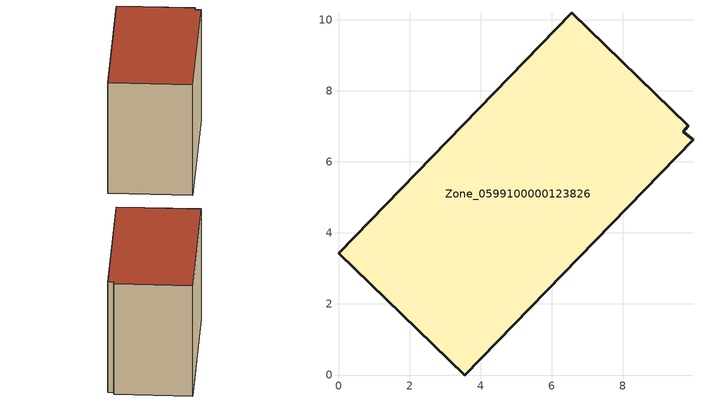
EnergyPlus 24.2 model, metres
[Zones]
Zone_0599100000123826
 floor ground (C_G): 9.85,7.01 9.7,6.84 9.97,6.62 3.55,0 0,3.43 6.57,10.19 z0
 wall outside (C_F): 9.85,7.01 6.57,10.19 0,3.43 3.55,0 9.97,6.62 9.7,6.84 9.85,7.01 z0:7.25
 roof outside (C_R): 9.7,6.84 9.85,7.01 6.57,10.19 0,3.43 3.55,0 9.97,6.62 z7.25
[BUILDING]
Pand.0599100000123826: North Axis=0; Terrain=City; Loads Convergence Tolerance Value=0.04; Temperature Convergence Tolerance Value=0.4; Solar Distribution=FullExterior; Maximum Number of Warmup Days=25; Minimum Number of Warmup Days=1
[Site:Location]
Rotterdam.The.Hague.AP_ZH_NLD Design_Conditions: Latitude=51.96; Longitude=4.45; Time Zone=1; Elevation=-4.5
[SITE:GROUNDTEMPERATURE:BUILDINGSURFACE]
18, 18, 18, 18, 18, 18, 18, 18, 18, 18, 18, 18
[MATERIAL] Thermal Absorptance=0.9; Solar Absorptance=0.7; Visible Absorptance=0.7
Name | Roughness | Thickness | Conductivity | Density | Specific Heat
G.TI.1946 | MediumSmooth | 0.15 | 1 | 540 | 1210
F.TI.1946 | Rough | 0.3 | 0.857143 | 1920 | 840
R.TI.1946 | MediumRough | 0.2 | 0.1 | 1500 | 1000
[CONSTRUCTION]
C_G: G.TI.1946
C_F: F.TI.1946
C_R: R.TI.1946
[ZONE]
Zone_0599100000123826: Type=1; Multiplier=1; Ceiling Height=Autocalculate; Volume=Autocalculate; Floor Area=autocalculate; Part of Total Floor Area=Yes
[ZONEINFILTRATION:DESIGNFLOWRATE]
Infil_Zone_0599100000123826: Zone or ZoneList or Space or SpaceList=Zone_0599100000123826; Schedule=AlwaysOn; Design Flow Rate Calculation Method=Flow/Area; Flow Rate per Floor Area=0.003; Constant Term Coefficient=1; Temperature Term Coefficient=0; Velocity Term Coefficient=0; Velocity Squared Term Coefficient=0
[HVACTEMPLATE:ZONE:IDEALLOADSAIRSYSTEM]
Zone_0599100000123826: Maximum Heating Supply Air Temperature=50; Minimum Cooling Supply Air Temperature=13; Maximum Heating Supply Air Humidity Ratio=0.0156; Minimum Cooling Supply Air Humidity Ratio=0.0077; Heating Limit=NoLimit; Cooling Limit=NoLimit; Dehumidification Control Type=ConstantSensibleHeatRatio; Cooling Sensible Heat Ratio=0.7; Dehumidification Setpoint=60; Humidification Control Type=None; Humidification Setpoint=30; Outdoor Air Method=None; Outdoor Air Flow Rate per Person=0.00944; Outdoor Air Flow Rate per Zone Floor Area=0; Outdoor Air Flow Rate per Zone=0; Demand Controlled Ventilation Type=None; Outdoor Air Economizer Type=NoEconomizer; Heat Recovery Type=None; Sensible Heat Recovery Effectiveness=0.7; Latent Heat Recovery Effectiveness=0.65
[ZONECONTROL:THERMOSTAT]
ThermostatControl_Zone_0599100000123826: Zone or ZoneList=Zone_0599100000123826; Control Type Schedule=DualSetpointControlType; Control 1=Thermostat_Zone_0599100000123826; Temperature Difference Between Cutout And Setpoint=0
[THERMOSTATSETPOINT:DUALSETPOINT]
Thermostat_Zone_0599100000123826: Heating Setpoint Temperature Schedule=HeatingSetpoint_Zone_0599100000123826; Cooling Setpoint Temperature Schedule=CoolingSetpoint_Zone_0599100000123826
[SCHEDULE:COMPACT]
HeatingSetpoint_Zone_0599100000123826: Through: 12/31, For: AllDays, Until: 24:00, 21
CoolingSetpoint_Zone_0599100000123826: Through: 12/31, For: AllDays, Until: 24:00, 24
DualSetpointControlType: Through: 12/31, For: AllDays, Until: 24:00, 4
AlwaysOn: Through: 12/31, For: AllDays, Until: 24:00, 1
